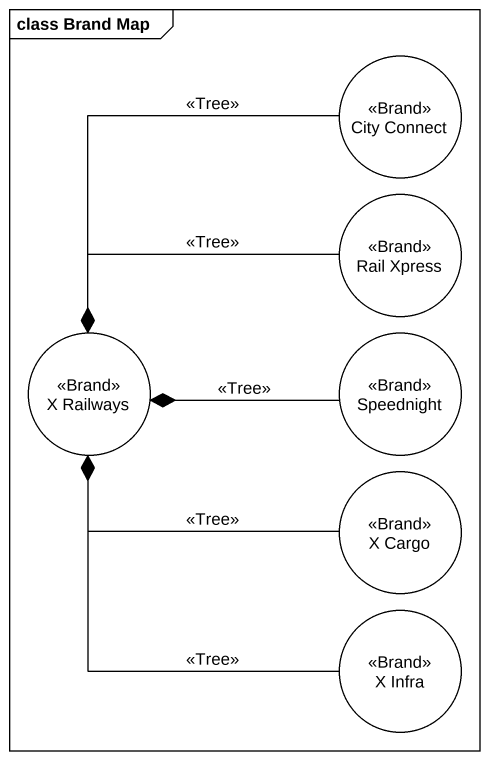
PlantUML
@startuml
mainframe class Brand Map
usecase "City Connect" as City_Connect <<Brand>>
usecase "Rail Xpress" as Rail_Xpress <<Brand>>
usecase "X Railways" as X_Railways <<Brand>>
usecase Speednight <<Brand>>
usecase "X Cargo" as X_Cargo <<Brand>>
usecase "X Infra" as X_Infra <<Brand>>
X_Railways *-up- City_Connect : <<Tree>>
X_Railways *-right- Rail_Xpress : <<Tree>>
X_Railways *-right- Speednight : <<Tree>>
X_Railways *-right- X_Cargo : <<Tree>>
X_Railways *-- X_Infra : <<Tree>>
@enduml
